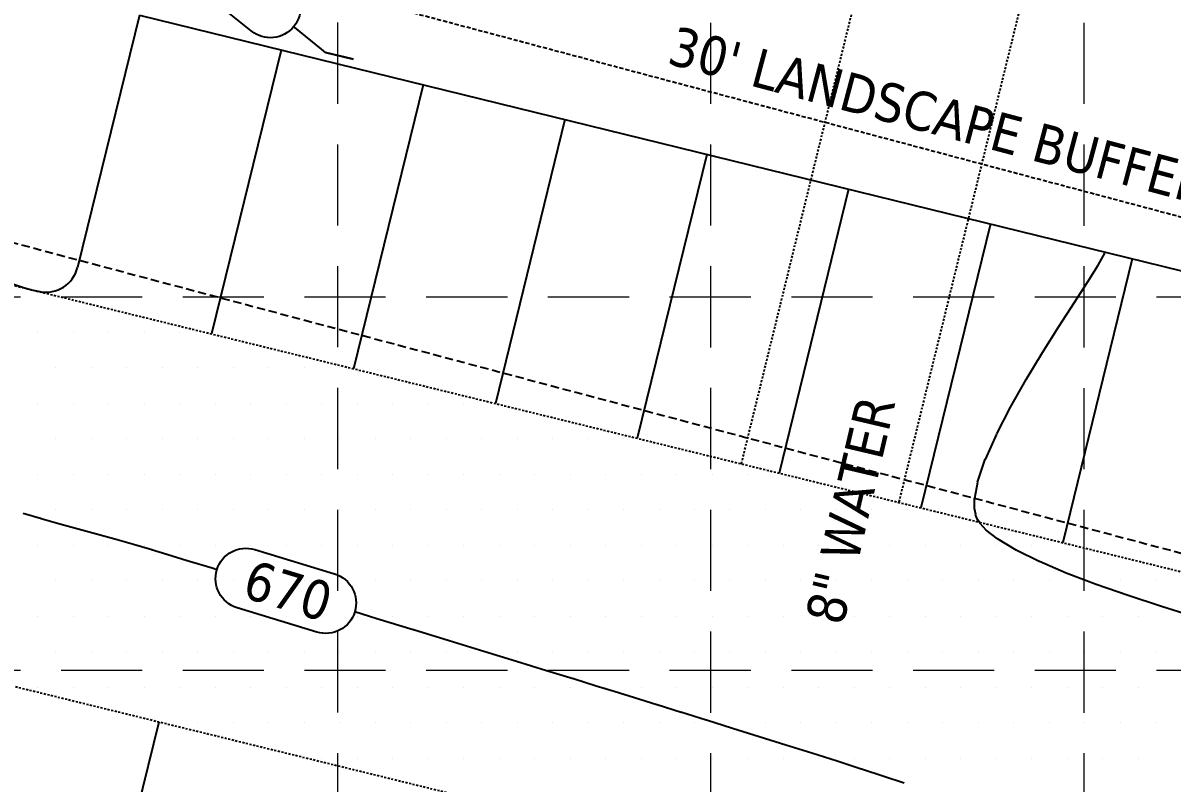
# Model space of a CAD drawing. Header units: inches. Extents: x 6967 to 7890, y 13663 to 15138.
# Drawn here: x 7409.2 to 7480.1, y 14232.5 to 14279.4 of the extents above; entities that cross this region are included whole.
import ezdxf

# ---------------------------------------------------------------- set-up
doc = ezdxf.new("R2010")
doc.units = ezdxf.units.IN
doc.header["$MEASUREMENT"] = 0
for name, pattern in [('DASHED', [0.75, 0.5, -0.25]), ('DASHED2', [0.375, 0.25, -0.125]), ('HIDDEN', [0.375, 0.25, -0.125]), ('XGWI003AR$0$HIDDEN2', [0.1875, 0.125, -0.0625]), ('xGWI003pt$0$HIDDEN2', [0.1875, 0.125, -0.0625])]:
    doc.linetypes.add(name, pattern=pattern)
for name, color, linetype in [('C-ANNO-WATR-N', 4, 'Continuous'), ('C-SITE-BLDG-STBK-N', 7, 'DASHED'), ('C-SITE-LSCP-STBK-N', 2, 'HIDDEN'), ('C-SITE-STBK-LSCP-N', 7, 'DASHED2'), ('GRID', 254, 'HIDDEN'), ('PC', 35, 'Continuous'), ('SILT FENCE', 200, 'Continuous'), ('XGWI003AR$0$C-PKNG-CURB-FACE-N', 4, 'Continuous'), ('XGWI003AR$0$C-PKNG-FIRE-HTCH-N', 2, 'Continuous'), ('XGWI003AR$0$C-PKNG-FIRE-N', 2, 'XGWI003AR$0$HIDDEN2'), ('XGWI003AR$0$C-PKNG-STRP-N', 6, 'Continuous'), ('xGWI003pt$0$C-EASE-WATR-N', 2, 'xGWI003pt$0$HIDDEN2')]:
    doc.layers.add(name, color=color, linetype=linetype)
doc.styles.add('L100', font='TAHOMA.TTF', dxfattribs={"height": 4})
doc.styles.add('L50', font='TAHOMA.TTF', dxfattribs={"height": 2})

msp = doc.modelspace()

# ---------------------------------------------------------------- linework, layer by layer
at = {"layer": 'C-SITE-BLDG-STBK-N'}
msp.add_line((7368.566, 14276.473), (7533.849, 14232.551), dxfattribs=at)
at = {"layer": 'C-SITE-LSCP-STBK-N', "color": 253}
msp.add_line((7537.581, 14252.254), (7373.859, 14295.76), dxfattribs=at)
at = {"layer": 'GRID', "color": 252, "linetype": 'HIDDEN', "lineweight": 0, "ltscale": 20}
for p, q in [((7428.637, 13779.376), (7428.637, 15113.571)), ((7451.639, 13779.372), (7451.639, 15113.571)), ((7474.641, 13779.369), (7474.641, 15113.571)), ((6991.593, 14262.486), (7865.68, 14262.486)), ((6991.593, 14239.484), (7865.68, 14239.484))]:
    msp.add_line(p, q, dxfattribs=at)
at = {"layer": 'PC', "color": 25, "linetype": 'Continuous', "extrusion": (-0.628522, -0.777792, 0), "elevation": -15771.693}
msp.add_lwpolyline([(-3200.801, 670), (-3205.936, 670)], dxfattribs=at)
at = {"layer": 'PC', "color": 25}
for points, elevation in [([(7426.002, 14279.081), (7425.933, 14279.137)], 670), ([(7427.649, 14277.734), (7426.99, 14278.274)], 670), ([(7429.601, 14277.118), (7429.173, 14277.223)], 670), ([(7474.85, 14263.398), (7475.497, 14264.436)], 669), ([(7474.028, 14262.117), (7474.85, 14263.398)], 669), ([(7473.085, 14260.651), (7474.028, 14262.117)], 669), ([(7471.067, 14257.384), (7472.08, 14259.055)], 669), ([(7469.248, 14254.04), (7470.105, 14255.693)], 669), ([(7467.956, 14249.073), (7467.889, 14249.442)], 669), ([(7411.505, 14248.493), (7410.372, 14248.81)], 670), ([(7468.605, 14248.117), (7468.238, 14248.516)], 669), ([(7413.776, 14247.87), (7412.641, 14248.181)], 670), ([(7414.911, 14247.556), (7413.776, 14247.87)], 670), ([(7469.296, 14247.574), (7468.605, 14248.117)], 669), ([(7418.117, 14246.612), (7417.172, 14246.899)], 670), ([(7475.374, 14244.772), (7473.536, 14245.474)], 669), ([(7481.494, 14242.752), (7479.401, 14243.405)], 669), ([(7437.635, 14240.645), (7435.502, 14241.299)], 670), ([(7439.65, 14240.026), (7437.635, 14240.645)], 670), ([(7445.68, 14238.167), (7444.563, 14238.514)], 670), ([(7448.313, 14237.35), (7446.932, 14237.778)], 670), ([(7456.245, 14234.878), (7454.606, 14235.392)], 670), ([(7457.858, 14234.37), (7456.245, 14234.878)], 670), ([(7459.421, 14233.875), (7457.858, 14234.37)], 670)]:
    msp.add_lwpolyline(points, dxfattribs=dict(at, elevation=elevation))
at = {"layer": 'PC', "color": 25, "extrusion": (-0.632516, -0.774547, 0), "elevation": -15756.887}
msp.add_lwpolyline([(-3278.689, 670), (-3279.965, 670)], dxfattribs=at)
at = {"layer": 'PC', "color": 25, "extrusion": (-0.633859, -0.773448, 0), "elevation": -15751.175}
msp.add_lwpolyline([(-3304.861, 670), (-3305.172, 670)], dxfattribs=at)
at = {"layer": 'PC', "color": 25, "extrusion": (-0.237901, -0.971289, 0), "elevation": -15634.725}
for points in [[(3817.984, 670), (3819.747, 670)], [(3819.306, 670), (3817.984, 670)]]:
    msp.add_lwpolyline(points, dxfattribs=at)
at = {"layer": 'PC', "color": 25, "extrusion": (0.873155, -0.487443, 0), "elevation": -425.835}
msp.add_lwpolyline([(16098.939, 669), (16099.788, 669)], dxfattribs=at)
at = {"layer": 'PC', "color": 25, "extrusion": (0.846142, -0.532958, 0), "elevation": -1277.043}
msp.add_lwpolyline([(16047.485, 669), (16049.372, 669)], dxfattribs=at)
at = {"layer": 'PC', "color": 25, "extrusion": (0.868921, -0.494951, 0), "elevation": -564.94}
msp.add_lwpolyline([(16084.405, 669), (16086.351, 669)], dxfattribs=at)
at = {"layer": 'PC', "color": 25, "extrusion": (0.913764, -0.406245, 0), "elevation": 1034.507}
msp.add_lwpolyline([(16057.467, 669), (16059.175, 669)], dxfattribs=at)
at = {"layer": 'PC', "color": 25, "extrusion": (0.947879, -0.318631, 0), "elevation": 2537.995}
msp.add_lwpolyline([(15887.846, 669), (15889.337, 669)], dxfattribs=at)
at = {"layer": 'PC', "color": 25, "extrusion": (0.98298, -0.183715, 0), "elevation": 4722.834}
msp.add_lwpolyline([(15379.501, 669), (15380.504, 669)], dxfattribs=at)
at = {"layer": 'PC', "color": 25, "extrusion": (0.999967, -0.00814, 0), "elevation": 7351.646}
msp.add_lwpolyline([(14309.761, 669), (14310.398, 669)], dxfattribs=at)
at = {"layer": 'PC', "color": 25, "extrusion": (-0.277807, -0.960637, 0), "elevation": -15746.585}
msp.add_lwpolyline([(3160.263, 670), (3159.087, 670)], dxfattribs=at)
at = {"layer": 'PC', "color": 25, "extrusion": (0.948313, 0.317336, 0), "elevation": 11603.702}
msp.add_lwpolyline([(11142.559, 669), (11142.735, 669)], dxfattribs=at)
at = {"layer": 'PC', "color": 25, "extrusion": (-0.264837, -0.964293, 0), "elevation": -15702.566}
msp.add_lwpolyline([(3374.514, 670), (3373.337, 670)], dxfattribs=at)
at = {"layer": 'PC', "color": 25, "extrusion": (0.908975, 0.416851, 0), "elevation": 12727.904}
msp.add_lwpolyline([(9838.709, 669), (9838.851, 669)], dxfattribs=at)
at = {"layer": 'PC', "color": 25, "extrusion": (0.842156, 0.539233, 0), "elevation": 13972.699}
msp.add_lwpolyline([(7972.356, 669), (7972.666, 669)], dxfattribs=at)
at = {"layer": 'PC', "color": 25, "extrusion": (-0.273653, -0.961828, 0), "elevation": -15732.819}
msp.add_lwpolyline([(3234.162, 670), (3232.984, 670)], dxfattribs=at)
at = {"layer": 'PC', "color": 25, "extrusion": (-0.284105, -0.958793, 0), "elevation": -15767.084}
msp.add_lwpolyline([(3063.925, 670), (3062.748, 670)], dxfattribs=at)
at = {"layer": 'PC', "color": 25, "linetype": 'Continuous', "extrusion": (-0.29224, -0.956345, 0)}
for points, elevation in [([(2935.932, 670), (2941.068, 670)], -15794.425), ([(2941.068, 670), (2935.932, 670)], -15790.678)]:
    msp.add_lwpolyline(points, dxfattribs=dict(at, elevation=elevation))
at = {"layer": 'PC', "color": 25, "extrusion": (-0.515151, -0.857099, 0), "elevation": -16059.403}
msp.add_lwpolyline([(-936.381, 669), (-937.725, 669)], dxfattribs=at)
at = {"layer": 'PC', "color": 25, "extrusion": (0.440982, 0.897516, 0), "elevation": 16081.137}
msp.add_lwpolyline([(-423.817, 669), (-422.225, 669)], dxfattribs=at)
at = {"layer": 'PC', "color": 25, "extrusion": (-0.291429, -0.956592, 0), "elevation": -15790.057}
msp.add_lwpolyline([(2945.547, 670), (2944.234, 670)], dxfattribs=at)
at = {"layer": 'PC', "color": 25, "extrusion": (-0.291713, -0.956506, 0), "elevation": -15790.931}
msp.add_lwpolyline([(2942.456, 670), (2940.861, 670)], dxfattribs=at)
at = {"layer": 'PC', "color": 25, "extrusion": (0.391439, 0.920204, 0), "elevation": 16034.176}
msp.add_lwpolyline([(-1300.944, 669), (-1299.142, 669)], dxfattribs=at)
at = {"layer": 'PC', "color": 25, "extrusion": (-0.291919, -0.956443, 0), "elevation": -15791.564}
msp.add_lwpolyline([(2939.365, 670), (2939.056, 670)], dxfattribs=at)
at = {"layer": 'PC', "color": 25, "extrusion": (-0.331179, -0.943568, 0), "elevation": -15916.597}
msp.add_lwpolyline([(2338.044, 669), (2335.955, 669)], dxfattribs=at)
at = {"layer": 'PC', "color": 25, "extrusion": (-0.312155, -0.950031, 0), "elevation": -15866.412}
msp.add_lwpolyline([(2659.512, 669), (2657.348, 669)], dxfattribs=at)
at = {"layer": 'PC', "color": 25, "extrusion": (0.292541, 0.956253, 0), "elevation": 15793.475}
msp.add_lwpolyline([(-2939.406, 670), (-2937.975, 670)], dxfattribs=at)
at = {"layer": 'PC', "color": 25, "extrusion": (-0.292707, -0.956202, 0), "elevation": -15793.985}
msp.add_lwpolyline([(2939.007, 670), (2936.666, 670)], dxfattribs=at)
at = {"layer": 'PC', "color": 25, "extrusion": (-0.292896, -0.956144, 0), "elevation": -15794.564}
msp.add_lwpolyline([(2938.2, 670), (2935.892, 670)], dxfattribs=at)
at = {"layer": 'PC', "color": 25, "extrusion": (-0.293755, -0.955881, 0), "elevation": -15797.201}
msp.add_lwpolyline([(2930.281, 670), (2928.341, 670)], dxfattribs=at)
at = {"layer": 'PC', "color": 25, "extrusion": (-0.294248, -0.955729, 0), "elevation": -15798.711}
msp.add_lwpolyline([(2923.857, 670), (2922.128, 670)], dxfattribs=at)
at = {"layer": 'PC', "color": 25, "extrusion": (-0.294979, -0.955504, 0), "elevation": -15800.942}
msp.add_lwpolyline([(2913.249, 670), (2911.778, 670)], dxfattribs=at)
at = {"layer": 'PC', "color": 25, "extrusion": (-0.296796, -0.954941, 0), "elevation": -15806.456}
msp.add_lwpolyline([(2885.665, 670), (2884.354, 670)], dxfattribs=at)
at = {"layer": 'PC', "color": 25, "extrusion": (-0.296403, -0.955063, 0), "elevation": -15805.267}
msp.add_lwpolyline([(2895.171, 670), (2893.618, 670)], dxfattribs=at)
at = {"layer": 'PC', "color": 25, "extrusion": (-0.296664, -0.954982, 0), "elevation": -15806.06}
msp.add_lwpolyline([(2892.474, 670), (2890.84, 670)], dxfattribs=at)
at = {"layer": 'PC', "color": 25, "extrusion": (-0.29718, -0.954822, 0), "elevation": -15807.618}
msp.add_lwpolyline([(2885.631, 670), (2883.943, 670)], dxfattribs=at)
at = {"layer": 'PC', "color": 25, "extrusion": (-0.297949, -0.954582, 0), "elevation": -15809.937}
msp.add_lwpolyline([(2874.617, 670), (2872.901, 670)], dxfattribs=at)
at = {"layer": 'PC', "color": 25, "extrusion": (-0.304456, -0.952526, 0), "elevation": -15829.208}
msp.add_lwpolyline([(2773.261, 670), (2771.7, 670)], dxfattribs=at)
at = {"layer": 'PC', "color": 25, "extrusion": (-0.307521, -0.951541, 0), "elevation": -15838.053}
msp.add_lwpolyline([(2723.753, 670), (2722.297, 670)], dxfattribs=at)
at = {"layer": 'PC', "color": 25, "extrusion": (-0.311696, -0.950182, 0), "elevation": -15849.859}
msp.add_lwpolyline([(2655.509, 670), (2654.186, 670)], dxfattribs=at)
at = {"layer": 'PC', "color": 25, "linetype": 'Continuous', "extrusion": (0, 0, -1)}
for centre, start, end in [((-7424.482, 14280.322, -670), 128.94118, 308.94118), ((-7422.986, 14245.127, -670), 286.99214, 106.99214), ((-7427.897, 14243.627, -670), 106.99214, 286.99214)]:
    msp.add_arc(centre, 1.874, start, end, dxfattribs=at)
at = {"layer": 'SILT FENCE', "linetype": 'Continuous', "ltscale": 25, "const_width": 4}
msp.add_lwpolyline([(7117.596, 14220.546), (7125.359, 14241.766), (7144.64, 14284.476), (7191.6, 14377.338), (7241.137, 14390.542), (7283.264, 14368.127), (7378.578, 14333.281, 0.080719), (7711.3, 14276.134), (7748.413, 14279.865, -0.375451), (7785.086, 14252.517), (7783.081, 14036.211)], format="xyb", dxfattribs=at)
at = {"layer": 'XGWI003AR$0$C-PKNG-CURB-FACE-N', "color": 7}
for q in [(7412.606, 14264.295), (7530.05, 14251.974)]:
    msp.add_line((7416.413, 14279.828), q, dxfattribs=at)
for centre, radius, start, end in [((7412.233, 14272.616), 10, 165.11833, 258.69034), ((7410.664, 14264.771), 2, 258.69034, 346.2275)]:
    msp.add_arc(centre, radius, start, end, dxfattribs=at)
at = {"layer": 'XGWI003AR$0$C-PKNG-FIRE-HTCH-N', "color": 255}
for p, q in [((7411.25, 14262.5), (7411.25, 14262.5)), ((7410.156, 14260.312), (7410.156, 14260.312)), ((7412.344, 14260.312), (7412.344, 14260.312)), ((7414.531, 14260.312), (7414.531, 14260.312)), ((7416.719, 14260.312), (7416.719, 14260.312)), ((7418.906, 14260.312), (7418.906, 14260.312)), ((7411.25, 14258.125), (7411.25, 14258.125)), ((7413.438, 14258.125), (7413.438, 14258.125)), ((7415.625, 14258.125), (7415.625, 14258.125)), ((7417.812, 14258.125), (7417.812, 14258.125)), ((7420, 14258.125), (7420, 14258.125)), ((7422.188, 14258.125), (7422.188, 14258.125)), ((7424.375, 14258.125), (7424.375, 14258.125)), ((7426.562, 14258.125), (7426.562, 14258.125)), ((7428.75, 14258.125), (7428.75, 14258.125)), ((7410.156, 14255.938), (7410.156, 14255.938)), ((7412.344, 14255.938), (7412.344, 14255.938)), ((7414.531, 14255.938), (7414.531, 14255.938)), ((7416.719, 14255.938), (7416.719, 14255.938)), ((7418.906, 14255.938), (7418.906, 14255.938)), ((7421.094, 14255.938), (7421.094, 14255.938)), ((7423.281, 14255.938), (7423.281, 14255.938)), ((7425.469, 14255.938), (7425.469, 14255.938)), ((7427.656, 14255.938), (7427.656, 14255.938)), ((7429.844, 14255.938), (7429.844, 14255.938)), ((7432.031, 14255.938), (7432.031, 14255.938)), ((7434.219, 14255.938), (7434.219, 14255.938)), ((7436.406, 14255.938), (7436.406, 14255.938)), ((7411.25, 14253.75), (7411.25, 14253.75)), ((7413.438, 14253.75), (7413.438, 14253.75)), ((7415.625, 14253.75), (7415.625, 14253.75)), ((7417.812, 14253.75), (7417.812, 14253.75)), ((7420, 14253.75), (7420, 14253.75)), ((7422.188, 14253.75), (7422.188, 14253.75)), ((7424.375, 14253.75), (7424.375, 14253.75)), ((7426.562, 14253.75), (7426.562, 14253.75)), ((7428.75, 14253.75), (7428.75, 14253.75)), ((7430.938, 14253.75), (7430.938, 14253.75)), ((7433.125, 14253.75), (7433.125, 14253.75)), ((7435.312, 14253.75), (7435.312, 14253.75)), ((7437.5, 14253.75), (7437.5, 14253.75)), ((7439.688, 14253.75), (7439.688, 14253.75)), ((7441.875, 14253.75), (7441.875, 14253.75)), ((7444.062, 14253.75), (7444.062, 14253.75)), ((7446.25, 14253.75), (7446.25, 14253.75)), ((7410.156, 14251.562), (7410.156, 14251.562)), ((7412.344, 14251.562), (7412.344, 14251.562)), ((7414.531, 14251.562), (7414.531, 14251.562)), ((7416.719, 14251.562), (7416.719, 14251.562)), ((7418.906, 14251.562), (7418.906, 14251.562)), ((7421.094, 14251.562), (7421.094, 14251.562)), ((7423.281, 14251.562), (7423.281, 14251.562)), ((7425.469, 14251.562), (7425.469, 14251.562)), ((7427.656, 14251.562), (7427.656, 14251.562)), ((7429.844, 14251.562), (7429.844, 14251.562)), ((7432.031, 14251.562), (7432.031, 14251.562)), ((7434.219, 14251.562), (7434.219, 14251.562)), ((7436.406, 14251.562), (7436.406, 14251.562)), ((7438.594, 14251.562), (7438.594, 14251.562)), ((7440.781, 14251.562), (7440.781, 14251.562)), ((7442.969, 14251.562), (7442.969, 14251.562)), ((7445.156, 14251.562), (7445.156, 14251.562)), ((7447.344, 14251.562), (7447.344, 14251.562)), ((7449.531, 14251.562), (7449.531, 14251.562)), ((7451.719, 14251.562), (7451.719, 14251.562)), ((7453.906, 14251.562), (7453.906, 14251.562)), ((7456.094, 14251.562), (7456.094, 14251.562)), ((7411.25, 14249.375), (7411.25, 14249.375)), ((7413.438, 14249.375), (7413.438, 14249.375)), ((7415.625, 14249.375), (7415.625, 14249.375)), ((7417.812, 14249.375), (7417.812, 14249.375)), ((7420, 14249.375), (7420, 14249.375)), ((7422.188, 14249.375), (7422.188, 14249.375)), ((7424.375, 14249.375), (7424.375, 14249.375)), ((7426.562, 14249.375), (7426.562, 14249.375)), ((7428.75, 14249.375), (7428.75, 14249.375)), ((7430.938, 14249.375), (7430.938, 14249.375)), ((7433.125, 14249.375), (7433.125, 14249.375)), ((7435.312, 14249.375), (7435.312, 14249.375)), ((7437.5, 14249.375), (7437.5, 14249.375)), ((7439.688, 14249.375), (7439.688, 14249.375)), ((7441.875, 14249.375), (7441.875, 14249.375)), ((7444.062, 14249.375), (7444.062, 14249.375)), ((7446.25, 14249.375), (7446.25, 14249.375)), ((7448.438, 14249.375), (7448.438, 14249.375)), ((7450.625, 14249.375), (7450.625, 14249.375)), ((7452.812, 14249.375), (7452.812, 14249.375)), ((7455, 14249.375), (7455, 14249.375)), ((7457.188, 14249.375), (7457.188, 14249.375)), ((7459.375, 14249.375), (7459.375, 14249.375)), ((7461.562, 14249.375), (7461.562, 14249.375)), ((7463.75, 14249.375), (7463.75, 14249.375)), ((7410.156, 14247.188), (7410.156, 14247.188)), ((7412.344, 14247.188), (7412.344, 14247.188)), ((7414.531, 14247.188), (7414.531, 14247.188)), ((7416.719, 14247.188), (7416.719, 14247.188)), ((7418.906, 14247.188), (7418.906, 14247.188)), ((7421.094, 14247.188), (7421.094, 14247.188)), ((7423.281, 14247.188), (7423.281, 14247.188)), ((7425.469, 14247.188), (7425.469, 14247.188)), ((7427.656, 14247.188), (7427.656, 14247.188)), ((7429.844, 14247.188), (7429.844, 14247.188)), ((7432.031, 14247.188), (7432.031, 14247.188)), ((7434.219, 14247.188), (7434.219, 14247.188)), ((7436.406, 14247.188), (7436.406, 14247.188)), ((7438.594, 14247.188), (7438.594, 14247.188)), ((7440.781, 14247.188), (7440.781, 14247.188)), ((7442.969, 14247.188), (7442.969, 14247.188)), ((7445.156, 14247.188), (7445.156, 14247.188)), ((7447.344, 14247.188), (7447.344, 14247.188)), ((7449.531, 14247.188), (7449.531, 14247.188)), ((7451.719, 14247.188), (7451.719, 14247.188)), ((7453.906, 14247.188), (7453.906, 14247.188)), ((7456.094, 14247.188), (7456.094, 14247.188)), ((7458.281, 14247.188), (7458.281, 14247.188)), ((7460.469, 14247.188), (7460.469, 14247.188)), ((7462.656, 14247.188), (7462.656, 14247.188)), ((7464.844, 14247.188), (7464.844, 14247.188)), ((7467.031, 14247.188), (7467.031, 14247.188)), ((7469.219, 14247.188), (7469.219, 14247.188)), ((7471.406, 14247.188), (7471.406, 14247.188)), ((7473.594, 14247.188), (7473.594, 14247.188)), ((7411.25, 14245), (7411.25, 14245)), ((7413.438, 14245), (7413.438, 14245)), ((7415.625, 14245), (7415.625, 14245)), ((7417.812, 14245), (7417.812, 14245)), ((7420, 14245), (7420, 14245)), ((7422.188, 14245), (7422.188, 14245)), ((7424.375, 14245), (7424.375, 14245)), ((7426.562, 14245), (7426.562, 14245)), ((7428.75, 14245), (7428.75, 14245)), ((7430.938, 14245), (7430.938, 14245)), ((7433.125, 14245), (7433.125, 14245)), ((7435.312, 14245), (7435.312, 14245)), ((7437.5, 14245), (7437.5, 14245)), ((7439.688, 14245), (7439.688, 14245)), ((7441.875, 14245), (7441.875, 14245)), ((7444.062, 14245), (7444.062, 14245)), ((7446.25, 14245), (7446.25, 14245)), ((7448.438, 14245), (7448.438, 14245)), ((7450.625, 14245), (7450.625, 14245)), ((7452.812, 14245), (7452.812, 14245)), ((7455, 14245), (7455, 14245)), ((7457.188, 14245), (7457.188, 14245)), ((7459.375, 14245), (7459.375, 14245)), ((7461.562, 14245), (7461.562, 14245)), ((7463.75, 14245), (7463.75, 14245)), ((7465.938, 14245), (7465.938, 14245)), ((7468.125, 14245), (7468.125, 14245)), ((7470.312, 14245), (7470.312, 14245)), ((7472.5, 14245), (7472.5, 14245)), ((7474.688, 14245), (7474.688, 14245)), ((7476.875, 14245), (7476.875, 14245)), ((7479.062, 14245), (7479.062, 14245)), ((7410.156, 14242.812), (7410.156, 14242.812)), ((7412.344, 14242.812), (7412.344, 14242.812)), ((7414.531, 14242.812), (7414.531, 14242.812)), ((7416.719, 14242.812), (7416.719, 14242.812)), ((7418.906, 14242.812), (7418.906, 14242.812)), ((7421.094, 14242.812), (7421.094, 14242.812)), ((7423.281, 14242.812), (7423.281, 14242.812)), ((7425.469, 14242.812), (7425.469, 14242.812)), ((7427.656, 14242.812), (7427.656, 14242.812)), ((7429.844, 14242.812), (7429.844, 14242.812)), ((7432.031, 14242.812), (7432.031, 14242.812)), ((7434.219, 14242.812), (7434.219, 14242.812)), ((7436.406, 14242.812), (7436.406, 14242.812)), ((7438.594, 14242.812), (7438.594, 14242.812)), ((7440.781, 14242.812), (7440.781, 14242.812)), ((7442.969, 14242.812), (7442.969, 14242.812)), ((7445.156, 14242.812), (7445.156, 14242.812)), ((7447.344, 14242.812), (7447.344, 14242.812)), ((7449.531, 14242.812), (7449.531, 14242.812)), ((7451.719, 14242.812), (7451.719, 14242.812)), ((7453.906, 14242.812), (7453.906, 14242.812)), ((7456.094, 14242.812), (7456.094, 14242.812)), ((7458.281, 14242.812), (7458.281, 14242.812)), ((7460.469, 14242.812), (7460.469, 14242.812)), ((7462.656, 14242.812), (7462.656, 14242.812)), ((7464.844, 14242.812), (7464.844, 14242.812)), ((7467.031, 14242.812), (7467.031, 14242.812)), ((7469.219, 14242.812), (7469.219, 14242.812)), ((7471.406, 14242.812), (7471.406, 14242.812)), ((7473.594, 14242.812), (7473.594, 14242.812)), ((7475.781, 14242.812), (7475.781, 14242.812)), ((7477.969, 14242.812), (7477.969, 14242.812)), ((7411.25, 14240.625), (7411.25, 14240.625)), ((7413.438, 14240.625), (7413.438, 14240.625)), ((7415.625, 14240.625), (7415.625, 14240.625)), ((7417.812, 14240.625), (7417.812, 14240.625)), ((7420, 14240.625), (7420, 14240.625)), ((7422.188, 14240.625), (7422.188, 14240.625)), ((7424.375, 14240.625), (7424.375, 14240.625)), ((7426.562, 14240.625), (7426.562, 14240.625)), ((7428.75, 14240.625), (7428.75, 14240.625)), ((7430.938, 14240.625), (7430.938, 14240.625)), ((7433.125, 14240.625), (7433.125, 14240.625)), ((7435.312, 14240.625), (7435.312, 14240.625)), ((7437.5, 14240.625), (7437.5, 14240.625)), ((7439.688, 14240.625), (7439.688, 14240.625)), ((7441.875, 14240.625), (7441.875, 14240.625)), ((7444.062, 14240.625), (7444.062, 14240.625)), ((7446.25, 14240.625), (7446.25, 14240.625)), ((7448.438, 14240.625), (7448.438, 14240.625)), ((7450.625, 14240.625), (7450.625, 14240.625)), ((7452.812, 14240.625), (7452.812, 14240.625)), ((7455, 14240.625), (7455, 14240.625)), ((7457.188, 14240.625), (7457.188, 14240.625)), ((7459.375, 14240.625), (7459.375, 14240.625)), ((7461.562, 14240.625), (7461.562, 14240.625)), ((7463.75, 14240.625), (7463.75, 14240.625)), ((7465.938, 14240.625), (7465.938, 14240.625)), ((7468.125, 14240.625), (7468.125, 14240.625)), ((7470.312, 14240.625), (7470.312, 14240.625)), ((7472.5, 14240.625), (7472.5, 14240.625)), ((7474.688, 14240.625), (7474.688, 14240.625)), ((7476.875, 14240.625), (7476.875, 14240.625)), ((7479.062, 14240.625), (7479.062, 14240.625)), ((7410.156, 14238.438), (7410.156, 14238.438)), ((7412.344, 14238.438), (7412.344, 14238.438)), ((7414.531, 14238.438), (7414.531, 14238.438)), ((7416.719, 14238.438), (7416.719, 14238.438)), ((7418.906, 14238.438), (7418.906, 14238.438)), ((7421.094, 14238.438), (7421.094, 14238.438)), ((7423.281, 14238.438), (7423.281, 14238.438)), ((7425.469, 14238.438), (7425.469, 14238.438)), ((7427.656, 14238.438), (7427.656, 14238.438)), ((7429.844, 14238.438), (7429.844, 14238.438)), ((7432.031, 14238.438), (7432.031, 14238.438)), ((7434.219, 14238.438), (7434.219, 14238.438)), ((7436.406, 14238.438), (7436.406, 14238.438)), ((7438.594, 14238.438), (7438.594, 14238.438)), ((7440.781, 14238.438), (7440.781, 14238.438)), ((7442.969, 14238.438), (7442.969, 14238.438)), ((7445.156, 14238.438), (7445.156, 14238.438)), ((7447.344, 14238.438), (7447.344, 14238.438)), ((7449.531, 14238.438), (7449.531, 14238.438)), ((7451.719, 14238.438), (7451.719, 14238.438)), ((7453.906, 14238.438), (7453.906, 14238.438)), ((7456.094, 14238.438), (7456.094, 14238.438)), ((7458.281, 14238.438), (7458.281, 14238.438)), ((7460.469, 14238.438), (7460.469, 14238.438)), ((7462.656, 14238.438), (7462.656, 14238.438)), ((7464.844, 14238.438), (7464.844, 14238.438)), ((7467.031, 14238.438), (7467.031, 14238.438)), ((7469.219, 14238.438), (7469.219, 14238.438)), ((7471.406, 14238.438), (7471.406, 14238.438)), ((7473.594, 14238.438), (7473.594, 14238.438)), ((7475.781, 14238.438), (7475.781, 14238.438)), ((7477.969, 14238.438), (7477.969, 14238.438)), ((7417.812, 14236.25), (7417.812, 14236.25)), ((7420, 14236.25), (7420, 14236.25)), ((7422.188, 14236.25), (7422.188, 14236.25)), ((7424.375, 14236.25), (7424.375, 14236.25)), ((7426.562, 14236.25), (7426.562, 14236.25)), ((7428.75, 14236.25), (7428.75, 14236.25)), ((7430.938, 14236.25), (7430.938, 14236.25)), ((7433.125, 14236.25), (7433.125, 14236.25)), ((7435.312, 14236.25), (7435.312, 14236.25)), ((7437.5, 14236.25), (7437.5, 14236.25)), ((7439.688, 14236.25), (7439.688, 14236.25)), ((7441.875, 14236.25), (7441.875, 14236.25)), ((7444.062, 14236.25), (7444.062, 14236.25)), ((7446.25, 14236.25), (7446.25, 14236.25)), ((7448.438, 14236.25), (7448.438, 14236.25)), ((7450.625, 14236.25), (7450.625, 14236.25)), ((7452.812, 14236.25), (7452.812, 14236.25)), ((7455, 14236.25), (7455, 14236.25)), ((7457.188, 14236.25), (7457.188, 14236.25)), ((7459.375, 14236.25), (7459.375, 14236.25)), ((7461.562, 14236.25), (7461.562, 14236.25)), ((7463.75, 14236.25), (7463.75, 14236.25)), ((7465.938, 14236.25), (7465.938, 14236.25)), ((7468.125, 14236.25), (7468.125, 14236.25)), ((7470.312, 14236.25), (7470.312, 14236.25)), ((7472.5, 14236.25), (7472.5, 14236.25)), ((7474.688, 14236.25), (7474.688, 14236.25)), ((7476.875, 14236.25), (7476.875, 14236.25)), ((7479.062, 14236.25), (7479.062, 14236.25)), ((7427.656, 14234.062), (7427.656, 14234.062)), ((7429.844, 14234.062), (7429.844, 14234.062)), ((7432.031, 14234.062), (7432.031, 14234.062)), ((7434.219, 14234.062), (7434.219, 14234.062)), ((7436.406, 14234.062), (7436.406, 14234.062)), ((7438.594, 14234.062), (7438.594, 14234.062)), ((7440.781, 14234.062), (7440.781, 14234.062)), ((7442.969, 14234.062), (7442.969, 14234.062)), ((7445.156, 14234.062), (7445.156, 14234.062)), ((7447.344, 14234.062), (7447.344, 14234.062)), ((7449.531, 14234.062), (7449.531, 14234.062)), ((7451.719, 14234.062), (7451.719, 14234.062)), ((7453.906, 14234.062), (7453.906, 14234.062)), ((7456.094, 14234.062), (7456.094, 14234.062)), ((7458.281, 14234.062), (7458.281, 14234.062)), ((7460.469, 14234.062), (7460.469, 14234.062)), ((7462.656, 14234.062), (7462.656, 14234.062)), ((7464.844, 14234.062), (7464.844, 14234.062)), ((7467.031, 14234.062), (7467.031, 14234.062)), ((7469.219, 14234.062), (7469.219, 14234.062)), ((7471.406, 14234.062), (7471.406, 14234.062)), ((7473.594, 14234.062), (7473.594, 14234.062)), ((7475.781, 14234.062), (7475.781, 14234.062)), ((7477.969, 14234.062), (7477.969, 14234.062))]:
    msp.add_line(p, q, dxfattribs=at)
at = {"layer": 'XGWI003AR$0$C-PKNG-FIRE-N', "color": 7}
for p, q in [((7361.327, 14274.798), (7525.932, 14234.45)), ((7548.76, 14204.145), (7355.613, 14251.488))]:
    msp.add_line(p, q, dxfattribs=at)
at = {"layer": 'XGWI003AR$0$C-PKNG-STRP-N', "color": 253}
for p, q in [((7425.155, 14277.685), (7420.87, 14260.203)), ((7433.896, 14275.543), (7429.611, 14258.06)), ((7442.637, 14273.4), (7438.352, 14255.918)), ((7451.378, 14271.257), (7447.093, 14253.775)), ((7460.12, 14269.115), (7455.834, 14251.632)), ((7468.861, 14266.972), (7464.576, 14249.49)), ((7477.602, 14264.83), (7473.317, 14247.347)), ((7417.612, 14236.29), (7413.324, 14218.795))]:
    msp.add_line(p, q, dxfattribs=at)
at = {"layer": 'xGWI003pt$0$C-EASE-WATR-N', "color": 253}
for p, q in [((7465.796, 14302.371), (7453.5, 14252.205)), ((7475.462, 14299.802), (7463.212, 14249.824))]:
    msp.add_line(p, q, dxfattribs=at)

# ---------------------------------------------------------------- texts
at = {"layer": 'C-ANNO-WATR-N', "color": 7, "style": 'L100'}
msp.add_text('8" WATER', height=2.4, rotation=76.77725, dxfattribs=at).set_placement((7459.764, 14242.161))
at = {"layer": 'C-SITE-STBK-LSCP-N', "style": 'L100'}
msp.add_text("30' LANDSCAPE BUFFER", height=2.4, rotation=345.13371, dxfattribs=at).set_placement((7448.858, 14276.878))
at = {"layer": 'PC', "color": 25, "insert": (7423.351, 14246.322, 670), "char_height": 2.4, "width": 6.3006, "attachment_point": 1, "rotation": 343.00786, "style": 'L50'}
msp.add_mtext('\\fTahoma|b0|i0|c0|p34;\\W1.0000000000;\\T1.0000000000;\\o\\l670', dxfattribs=at)

doc.saveas('drawing.dxf')
